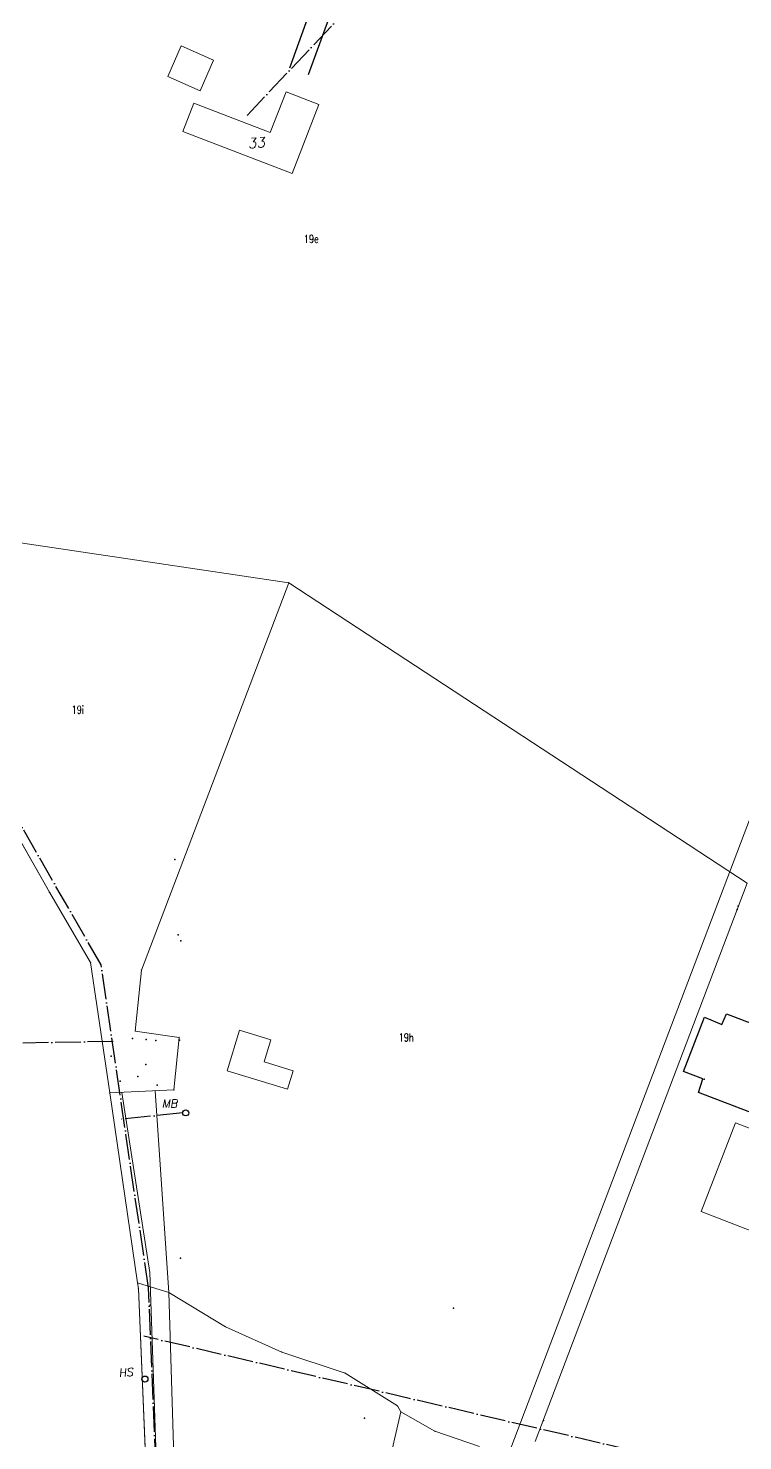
# Model space of a CAD drawing. Header units: millimetres. Extents: x 672113 to 680957, y 6130092 to 6137781.
# Drawn here: x 674181.8 to 674360.3, y 6133358 to 6133711.1 of the extents above; entities that cross this region are included whole.
import ezdxf

# ---------------------------------------------------------------- set-up
doc = ezdxf.new("R2010")
doc.units = ezdxf.units.MM
doc.header["$LTSCALE"] = 0.5
doc.linetypes.add('VVS3', pattern=[16, 12.8, -1.6, 0, -1.6])
for name, color, linetype, lineweight in [('bygning', 1, 'Continuous', 5), ('FREDSKOV', 1, 'Continuous', 5), ('FRSKOV_L', 1, 'Continuous', 5), ('OPTAGETVEJ', 1, 'Continuous', 5), ('skel', 142, 'Continuous', 5), ('SKELPKT', 1, 'Continuous', 5), ('SL-Målebrønd', 70, 'Continuous', 30)]:
    doc.layers.add(name, color=color, linetype=linetype, lineweight=lineweight)
for name, color, linetype in [('Husnr', 3, 'Continuous'), ('MATRNR', 12, 'Continuous'), ('Spildevand', 2, 'Continuous'), ('TF_V_---_Stikledning', 150, 'VVS3'), ('TF_V_---_Stophane', 3, 'Continuous'), ('TF_V_---_Tekst', 1, 'Continuous'), ('Vej', 7, 'Continuous')]:
    doc.layers.add(name, color=color, linetype=linetype)
doc.styles.add('ROMANS', font='ROMANS')
doc.styles.get("Standard").update_dxf_attribs({"font": 'romans.shx', "width": 0.75})

msp = doc.modelspace()

# ---------------------------------------------------------------- linework, layer by layer
at = {"layer": 'bygning'}
for points in [[(674224.68, 6133695.48, 35.98), (674228.06, 6133703.11, 36), (674220, 6133706.68, 36), (674216.62, 6133699.05, 36)], [(674220.38, 6133685.3, 37.41), (674247.68, 6133674.75, 36.87), (674254.38, 6133692.07, 37.22), (674246.2, 6133695.24, 37.26), (674242.24, 6133685, 37.27), (674235.03, 6133687.79, 37.26), (674223.12, 6133692.39, 37.25)], [(674234.52, 6133460.61, 30.55), (674231.46, 6133450.48, 30.53), (674246.57, 6133445.92, 30.54), (674247.96, 6133450.5, 30.59), (674240.73, 6133452.69, 31.08), (674242.41, 6133458.22, 31.07)], [(674349.95, 6133415.32, 37.83), (674375.25, 6133405.51, 38.31), (674382.62, 6133424.52, 37.83), (674372.42, 6133428.47, 37.77), (674370.53, 6133423.61, 37.82), (674365.36, 6133425.61, 37.83), (674368.47, 6133433.65, 37.82), (674358.54, 6133437.5, 37.83)]]:
    msp.add_polyline3d(points, close=True, dxfattribs=at)
at = {"layer": 'FREDSKOV', "color": 7}
msp.add_lwpolyline([(674181.21, 6133103.41), (674182.8, 6133007.36), (674182.85, 6133004.16), (674190.13, 6133007.44), (674200.48, 6133015.09), (674202.21, 6133015.42), (674207.65, 6133016.01), (674208.87, 6133016.76), (674208.43, 6133020.51), (674206.51, 6133072.59), (674205.12, 6133098.05), (674202.91, 6133126.64), (674216.3, 6133227.92), (674209.31, 6133396.02), (674209.1, 6133397.45), (674202.12, 6133444.95), (674197.33, 6133477.51), (674187.05, 6133495.1), (674169.48, 6133526.02)], dxfattribs=at)
at = {"layer": 'FRSKOV_L', "color": 64, "true_color": 0x5fa000}
for p, q in [((674169.48, 6133526.02), (674187.05, 6133495.1)), ((674187.05, 6133495.1), (674197.33, 6133477.51)), ((674197.33, 6133477.51), (674202.12, 6133444.95)), ((674202.12, 6133444.95), (674209.1, 6133397.45)), ((674209.1, 6133397.45), (674209.31, 6133396.02)), ((674209.31, 6133396.02), (674216.3, 6133227.92))]:
    msp.add_line(p, q, dxfattribs=at)
at = {"layer": 'OPTAGETVEJ', "color": 8}
msp.add_line((674301.68, 6133354.37), (674414.03, 6133650.36), dxfattribs=at)
for points in [[(674205.16, 6133445.09), (674212.13, 6133400.07), (674217.25, 6133252.11), (674219.02, 6133245.96), (674226.07, 6133237.8), (674234.38, 6133234.15)], [(674244.92, 6133236.31), (674232.6, 6133239.3), (674228.5, 6133241.1), (674222.62, 6133247.91), (674221.23, 6133252.73), (674216.85, 6133395.05), (674213.47, 6133445.47)]]:
    msp.add_lwpolyline(points, dxfattribs=at)
at = {"layer": 'skel', "color": 40}
for p, q in [((674148.54, 6133587.14), (674246.85, 6133572.47)), ((674246.85, 6133572.47), (674210.04, 6133475.65)), ((674246.85, 6133572.47), (674361.45, 6133497.38)), ((674187.05, 6133495.1), (674169.48, 6133526.02)), ((674361.45, 6133497.38), (674308.43, 6133357.79)), ((674197.33, 6133477.51), (674187.05, 6133495.1)), ((674197.33, 6133477.51), (674202.12, 6133444.95)), ((674210.04, 6133475.65), (674208.5, 6133460.41)), ((674208.5, 6133460.41), (674219.47, 6133458.81)), ((674219.47, 6133458.81), (674218.15, 6133445.68)), ((674218.15, 6133445.68), (674202.12, 6133444.95)), ((674202.12, 6133444.95), (674209.1, 6133397.45)), ((674216.91, 6133395.02), (674209.1, 6133397.45)), ((674209.1, 6133397.45), (674209.31, 6133396.02)), ((674209.31, 6133396.02), (674216.3, 6133227.92)), ((674231.05, 6133386.51), (674216.91, 6133395.02)), ((674245.11, 6133380.16), (674231.05, 6133386.51)), ((674260.93, 6133374.91), (674245.11, 6133380.16)), ((674274.03, 6133366.72), (674260.93, 6133374.91)), ((674274.89, 6133365.22), (674274.03, 6133366.72)), ((674269.29, 6133341.16), (674274.89, 6133365.22)), ((674274.89, 6133365.22), (674283.4, 6133360.38)), ((674283.4, 6133360.38), (674294.52, 6133356.56))]:
    msp.add_line(p, q, dxfattribs=at)
at = {"layer": 'SKELPKT', "color": 250, "true_color": 0x333333}
for p in [(674246.85, 6133572.47), (674187.05, 6133495.1), (674197.33, 6133477.51), (674210.04, 6133475.65), (674208.5, 6133460.41), (674219.47, 6133458.81), (674202.12, 6133444.95), (674218.15, 6133445.68), (674209.1, 6133397.45), (674209.31, 6133396.02), (674216.91, 6133395.02), (674231.05, 6133386.51), (674245.11, 6133380.16), (674260.93, 6133374.91), (674274.03, 6133366.72), (674274.89, 6133365.22), (674283.4, 6133360.38)]:
    msp.add_point(p, dxfattribs=at)
at = {"layer": 'SL-Målebrønd'}
msp.add_circle((674221.12, 6133439.95), 0.75, dxfattribs=at)
at = {"layer": 'Spildevand'}
for p in [(674218.4, 6133503.29), (674358.95, 6133490.83), (674359.18, 6133491.62), (674219.2, 6133484.45), (674219.86, 6133482.99), (674207.82, 6133458.58), (674211.25, 6133458.33), (674213.61, 6133458.08), (674219.58, 6133458.14), (674202.47, 6133454.16), (674211.18, 6133452.03), (674204.71, 6133447.91), (674209.17, 6133449.01), (674350.69, 6133448.42), (674213.97, 6133446.91), (674219.83, 6133403.62), (674212.26, 6133391.89), (674287.99, 6133391.16), (674265.76, 6133363.6), (674310.49, 6133363.03)]:
    msp.add_point(p, dxfattribs=at)
at = {"layer": 'TF_V_---_Stikledning'}
for p, q in [((674199.94, 6133476.99), (674171.21, 6133527.01)), ((674211.8, 6133396.26), (674199.94, 6133476.99)), ((674220.37, 6133439.95), (674205, 6133438.36)), ((674218.69, 6133230.71), (674211.8, 6133396.26))]:
    msp.add_line(p, q, dxfattribs=at)
for points in [[(674236.44, 6133689.29), (674259.66, 6133713.9), (674273.46, 6133755.03)], [(674202.98, 6133457.83), (674138.74, 6133456.57), (674110.68, 6133471.26)], [(674442.94, 6133329.71), (674210.61, 6133384.13)]]:
    msp.add_lwpolyline(points, dxfattribs=at)
at = {"layer": 'TF_V_---_Stophane'}
msp.add_circle((674210.92, 6133373.42), 0.75, dxfattribs=at)
at = {"layer": 'Vej', "linetype": 'Continuous'}
for p, q in [((674247.1, 6133701.21), (674269.85, 6133764.42)), ((674251.81, 6133699.51), (674274.56, 6133762.73))]:
    msp.add_line(p, q, dxfattribs=at)
msp.add_lwpolyline([(674392.95, 6133450.96), (674386.67, 6133434.71), (674385.39, 6133431.2), (674349.26, 6133445.01), (674350.3, 6133448.46), (674345.55, 6133450.3), (674350.72, 6133463.85), (674355.09, 6133462.03), (674356.24, 6133464.71), (674385.34, 6133453.63), (674388.11, 6133454.46)], dxfattribs=at)

# ---------------------------------------------------------------- texts
at = {"layer": 'Husnr', "style": 'ROMANS', "oblique": 10}
msp.add_text('33', height=2.5, rotation=3.9, dxfattribs=at).set_placement((674236.75, 6133681.05))
at = {"layer": 'MATRNR', "width": 0.75}
for s, p in [('19e', (674250.62, 6133657.43)), ('19i', (674192.59, 6133539.75)), ('19h', (674274.33, 6133457.84))]:
    msp.add_text(s, height=2, dxfattribs=at).set_placement(p)
at = {"layer": 'TF_V_---_Tekst', "style": 'ROMANS', "oblique": 10}
msp.add_text('MB', height=2, dxfattribs=at).set_placement((674215.17, 6133441.31))
msp.add_text('HS', height=2, rotation=3.8744, dxfattribs=at).set_placement((674204.43, 6133373.97))

doc.saveas('drawing.dxf')
